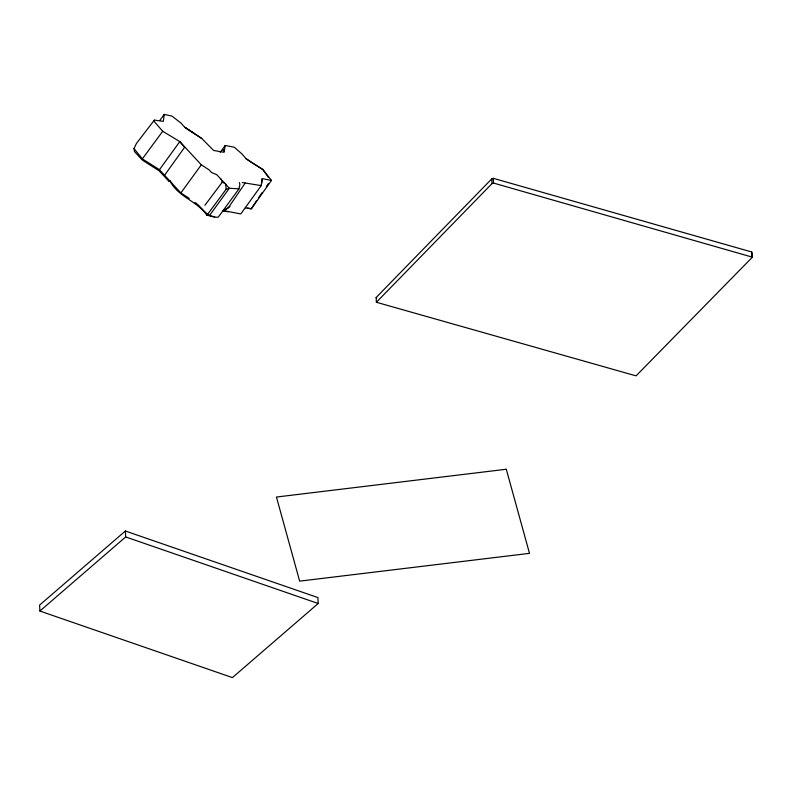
<?xml version="1.0" encoding="UTF-8"?>
<svg xmlns="http://www.w3.org/2000/svg" width="792" height="792" viewBox="0 0 792 792"><rect width="100%" height="100%" fill="white"/><g stroke="black" fill="none" stroke-linecap="round" stroke-linejoin="round"><path stroke-width="1.19" d="M245.292 207.821L251.321 208.831L271.468 180.428L262.241 178.636L261.241 185.625L240.788 213.959L223.651 210.642L229.937 206.554M251.727 162.677L246.193 158.786L241.748 153.747L234.284 147.243L225.225 145.461L224.077 152.292L213.622 150.45L201.703 138.432L184.873 127.393L180.784 122.909L172.012 116.117L164.221 114.404L159.865 120.394M262.241 178.636L261.241 185.625L242.223 182.516M164.221 114.404L163.32 121.384L154.371 120.107L136.422 143.491L134.016 148.589L134.521 151.638L142.431 160.142L159.143 170.815L168.508 180.903L170.716 181.358M194.971 202.455C203.128 207.742 206.791 218.463 218.315 217.117L238.956 188.852L239.877 184.823L239.441 182.605M154.371 120.107L153.886 121.067L162.707 131.274L179.804 141.59L201.326 164.815L209.128 169.864L211.375 172.409L216.78 174.735L229.343 188.239L238.956 188.852M752.4 257.172L636.055 375.863L376.388 302.267L376.15 297.515L491.753 178.873L493.258 178.309L751.737 251.995L752.4 257.172L493.495 183.051L492 183.615L376.388 302.267M245.164 183.071L228.284 207.87L223.651 210.642M256.598 200.574L251.321 208.831L247.639 208.068M258.697 197.555L262.192 192.525M266.389 186.486L268.488 183.467M164.825 174.923L184.566 147.362L179.804 141.59L159.469 169.706L180.853 192.941L189.268 198.386M180.853 192.941L201.326 164.815M209.524 215.474L229.343 188.239L226.116 189.308L206.89 215.266C197.01 200.871 177.784 196.802 169.835 180.695L168.508 180.903M220.235 152.292L225.225 145.461M159.469 169.706L142.352 158.895L162.707 131.274M204.871 205.306L222.235 182.21L221.215 179.17M125.374 531.016L39.6 605.108L39.897 611.048L232.422 677.596L318.196 603.504L317.899 597.564L125.374 531.016L125.68 536.946L39.897 611.048M270.587 180.447L271.468 180.428L262.825 169.498L246.193 158.786M222.542 210.959L228.165 211.791M206.89 215.266L214.662 216.711M125.68 536.946L318.196 603.504M222.235 182.21L225.631 183.635L226.116 189.308M252.737 163.3L262.825 169.498L268.468 177.458M193.981 133.234L184.873 127.393L201.703 138.432M376.15 297.515L376.745 297.921M134.016 148.589L142.352 158.895M751.737 251.995L751.974 256.737M493.258 178.309L493.495 183.051M491.753 178.873L492 183.615M224.195 149.569L222.968 150.391L224.552 151.025L224.195 149.569M506.286 469.25L276.448 497.039L299.653 581.14L529.492 553.351L506.286 469.25"/></g></svg>
